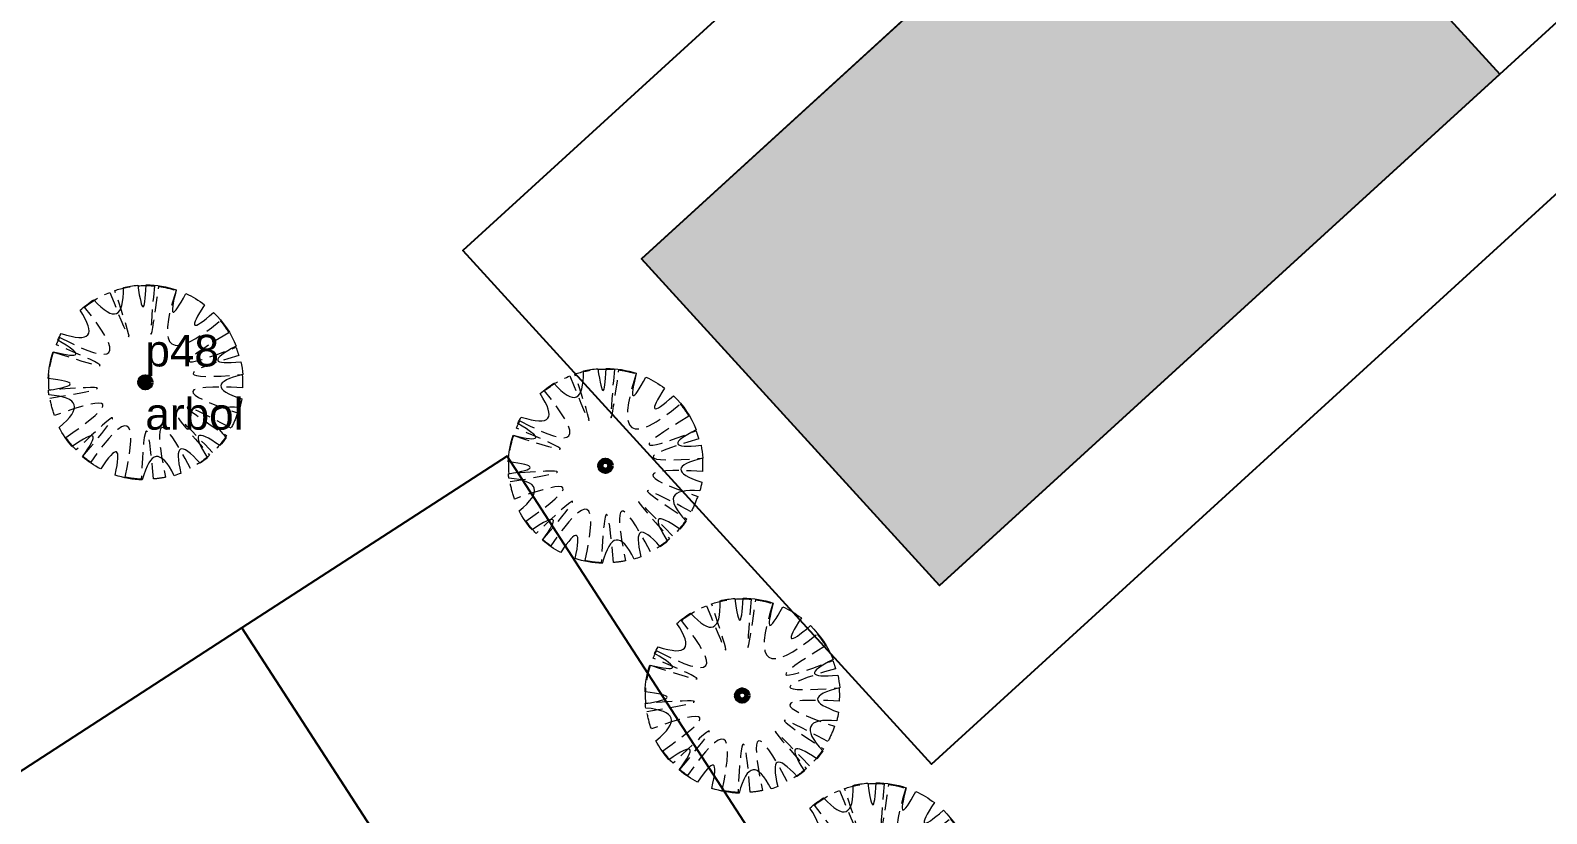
# Model space of a CAD drawing. Header units: metres. Extents: x 859577 to 860336, y 1645916 to 1646650.
# Drawn here: x 859947.53 to 859971.52, y 1646016.46 to 1646028.86 of the extents above; entities that cross this region are included whole.
import ezdxf

# ---------------------------------------------------------------- set-up
doc = ezdxf.new("R2010")
doc.units = ezdxf.units.M
doc.linetypes.add('DASHED', pattern=[0.75, 0.5, -0.25])
doc.layers.add('AA_HATCH TEXTURES', color=7, linetype='Continuous')
for name, color, linetype, lineweight in [('arbol', 174, 'Continuous', 100), ('HATCH', 253, 'Continuous', 0), ('VIEW THIC 0.0', 7, 'Continuous', 0)]:
    doc.layers.add(name, color=color, linetype=linetype, lineweight=lineweight)
doc.styles.get("Standard").update_dxf_attribs({"font": 'arial.ttf'})

# ---------------------------------------------------------------- blocks, each defined once
blk = doc.blocks.new('06092026_CAMPO')
at = {"layer": 'arbol'}
blk.add_point((859949.349, 1646023.287, 38.667), dxfattribs=at)
for s, p in [('p48', (859949.349, 1646023.537)), ('arbol', (859949.349, 1646022.537))]:
    blk.add_text(s, height=0.5, dxfattribs=at).set_placement(p)
blk = doc.blocks.new('*U21')
at = {"layer": 'HATCH', "lineweight": 70, "ltscale": 2}
for radius in [0.0888, 0.0722]:
    blk.add_circle((99.281, -0.505), radius, dxfattribs=at)
at = {"layer": 'VIEW THIC 0.0', "ltscale": 0.5}
for points in [[(98.464, 0.8), (98.786, 0.446), (98.942, 0.512), (98.933, 0.996)], [(98.933, 0.996), (99.007, 1.013), (99.084, 1.025), (99.162, 1.031)], [(99.162, 1.031), (99.227, 0.57), (99.271, 0.572), (99.295, 1.036)], [(99.162, 1.031), (99.162, 1.031), (99.162, 1.031), (99.162, 1.031)], [(99.295, 1.036), (99.46, 1.036), (99.62, 1.008), (99.77, 0.958)], [(98.248, 0.636), (98.315, 0.696), (98.387, 0.751), (98.464, 0.8)], [(99.77, 0.958), (99.652, 0.508), (99.703, 0.488), (99.922, 0.899)], [(99.922, 0.899), (100.027, 0.851), (100.126, 0.792), (100.217, 0.723)], [(100.217, 0.723), (99.962, 0.333), (100.009, 0.292), (100.359, 0.601)], [(97.95, 0.266), (98.41, 0.117), (98.51, 0.24), (98.248, 0.636)], [(100.359, 0.601), (100.514, 0.452), (100.637, 0.27), (100.719, 0.065)], [(97.895, 0.163), (97.912, 0.198), (97.93, 0.232), (97.95, 0.266)], [(97.82, -0.022), (98.273, -0.134), (98.298, -0.073), (97.895, 0.163)], [(100.719, 0.065), (100.302, -0.146), (100.327, -0.228), (100.794, -0.181)], [(97.743, -0.445), (97.749, -0.299), (97.775, -0.157), (97.82, -0.022)], [(100.794, -0.181), (100.808, -0.247), (100.818, -0.314), (100.824, -0.384)], [(97.747, -0.631), (98.208, -0.56), (98.206, -0.498), (97.743, -0.445)], [(100.824, -0.384), (100.363, -0.492), (100.357, -0.62), (100.807, -0.766)], [(100.824, -0.384), (100.824, -0.384), (100.824, -0.384), (100.824, -0.384)], [(97.754, -0.703), (97.751, -0.679), (97.749, -0.655), (97.747, -0.631)], [(97.747, -0.631), (97.747, -0.631), (97.747, -0.631), (97.747, -0.631)], [(97.916, -1.219), (98.29, -0.914), (98.236, -0.742), (97.754, -0.703)], [(100.777, -0.903), (100.301, -0.864), (100.227, -1.024), (100.557, -1.381)], [(100.807, -0.766), (100.799, -0.813), (100.789, -0.858), (100.777, -0.903)], [(98.121, -1.52), (98.042, -1.429), (97.973, -1.328), (97.916, -1.219)], [(98.285, -1.682), (98.561, -1.306), (98.506, -1.252), (98.121, -1.52)], [(100.46, -1.507), (100.076, -1.24), (100.011, -1.304), (100.265, -1.7)], [(100.557, -1.381), (100.527, -1.425), (100.495, -1.467), (100.46, -1.507)], [(98.801, -1.973), (98.907, -1.518), (98.832, -1.486), (98.574, -1.877)], [(99.738, -1.983), (99.526, -1.557), (99.357, -1.579), (99.232, -2.05)], [(100.149, -1.786), (99.834, -1.435), (99.732, -1.488), (99.844, -1.946)], [(98.574, -1.877), (98.47, -1.823), (98.374, -1.757), (98.285, -1.682)], [(100.265, -1.7), (100.228, -1.73), (100.189, -1.759), (100.149, -1.786)], [(99.232, -2.05), (99.082, -2.045), (98.938, -2.018), (98.801, -1.973)], [(99.844, -1.946), (99.809, -1.96), (99.774, -1.972), (99.738, -1.983)]]:
    blk.add_open_spline(points, degree=3, dxfattribs=at)
at = {"layer": 'VIEW THIC 0.0', "linetype": 'DASHED', "ltscale": 0.5}
for points in [[(98.797, 0.947), (98.913, 0.985), (99.036, 1.011), (99.163, 1.021)], [(99.163, 1.021), (99.251, 1.028), (99.338, 1.028), (99.423, 1.02)], [(99.423, 1.02), (99.331, 0.002), (99.355, -0.001), (99.495, 1.012)], [(99.495, 1.012), (99.589, 0.999), (99.679, 0.978), (99.767, 0.949)], [(98.318, 0.682), (98.438, 0.78), (98.572, 0.859), (98.718, 0.917)], [(98.718, 0.917), (99.096, -0.032), (99.123, -0.023), (98.797, 0.947)], [(99.767, 0.949), (99.446, -0.022), (99.679, -0.181), (100.466, 0.47)], [(97.928, 0.205), (98.833, -0.27), (98.963, -0.111), (98.318, 0.682)], [(100.601, 0.28), (99.724, -0.245), (99.762, -0.322), (100.715, 0.048)], [(100.466, 0.47), (100.516, 0.41), (100.561, 0.347), (100.601, 0.28)], [(97.83, -0.026), (98.8, -0.347), (98.814, -0.308), (97.873, 0.089)], [(97.873, 0.089), (97.889, 0.129), (97.908, 0.167), (97.928, 0.205)], [(100.715, 0.048), (100.731, 0.006), (100.746, -0.037), (100.758, -0.081)], [(97.757, -0.63), (97.74, -0.419), (97.767, -0.215), (97.83, -0.026)], [(100.758, -0.081), (99.776, -0.365), (99.795, -0.466), (100.814, -0.384)], [(100.814, -0.384), (100.819, -0.455), (100.82, -0.524), (100.816, -0.593)], [(97.772, -0.756), (98.781, -0.59), (98.776, -0.548), (97.757, -0.63)], [(100.816, -0.593), (99.796, -0.536), (99.771, -0.668), (100.741, -0.989)], [(97.844, -1.031), (97.812, -0.943), (97.788, -0.851), (97.772, -0.756)], [(98.024, -1.379), (98.865, -0.798), (98.805, -0.682), (97.844, -1.031)], [(100.636, -1.232), (99.736, -0.749), (99.712, -0.788), (100.567, -1.349)], [(98.292, -1.674), (98.954, -0.896), (98.919, -0.864), (98.187, -1.576)], [(98.963, -2.006), (99.178, -1.007), (98.996, -0.928), (98.417, -1.77)], [(100.344, -1.616), (99.638, -0.877), (99.623, -0.891), (100.297, -1.659)], [(100.741, -0.989), (100.713, -1.073), (100.678, -1.155), (100.636, -1.232)], [(98.187, -1.576), (98.128, -1.515), (98.073, -1.449), (98.024, -1.379)], [(99.408, -2.035), (99.326, -1.017), (99.262, -1.018), (99.216, -2.039)], [(99.993, -1.867), (99.521, -0.961), (99.39, -1.007), (99.6, -2.008)], [(100.567, -1.349), (100.503, -1.446), (100.428, -1.535), (100.344, -1.616)], [(98.417, -1.77), (98.374, -1.74), (98.332, -1.708), (98.292, -1.674)], [(100.297, -1.659), (100.205, -1.74), (100.103, -1.81), (99.993, -1.867)], [(99.216, -2.039), (99.13, -2.035), (99.046, -2.024), (98.963, -2.006)], [(99.6, -2.008), (99.538, -2.021), (99.474, -2.03), (99.408, -2.035)], [(99.408, -2.035), (99.408, -2.035), (99.408, -2.035), (99.408, -2.035)]]:
    blk.add_open_spline(points, degree=3, dxfattribs=at)

msp = doc.modelspace()

# ---------------------------------------------------------------- hatches: boundary and pattern name
at = {"layer": 'AA_HATCH TEXTURES', "transparency": 33554508}
h = msp.add_hatch(color=5, dxfattribs=at)
h.dxf.hatch_style = 1
h.paths.add_polyline_path([(859961.91734, 1646020.07163), (859957.19779, 1646025.24132), (859966.06012, 1646033.33199), (859970.77968, 1646028.1623)])
h.paths.add_polyline_path([(859970.63549, 1646032.76981), (859975.80519, 1646037.48937), (859973.44541, 1646040.07422), (859968.27571, 1646035.35466)])

# ---------------------------------------------------------------- linework, layer by layer
at = {"elevation": 39.27637}
for points in [[(859980.99047, 1646034.77591), (859973.57402, 1646042.89972), (859966.92726, 1646036.83172), (859954.37228, 1646025.36993), (859961.78873, 1646017.24612), (859972.12813, 1646026.68524)], [(859961.91734, 1646020.07163), (859957.19779, 1646025.24132), (859966.06012, 1646033.33199), (859970.77968, 1646028.1623)]]:
    msp.add_lwpolyline(points, close=True, dxfattribs=at)
at = {"color": 251, "true_color": 0x636466, "elevation": 39.27637}
msp.add_lwpolyline([(859978.16496, 1646034.90452), (859973.44541, 1646040.07422), (859968.27571, 1646035.35466), (859957.19779, 1646025.24132), (859961.91734, 1646020.07163), (859970.77968, 1646028.1623), (859978.16496, 1646034.90452)], dxfattribs=at)
for points in [[(859968.66424, 1646001.13494), (859955.07228, 1646022.11728), (859950.87581, 1646019.39889), (859964.46777, 1645998.41655)], [(859964.46777, 1645998.41655), (859950.87581, 1646019.39889), (859945.84005, 1646016.13681), (859959.43201, 1645995.15448)]]:
    msp.add_lwpolyline(points, close=True)

# ---------------------------------------------------------------- block references
msp.add_blockref('06092026_CAMPO', (0, 0))
at = {"layer": 'HATCH', "color": 254, "ltscale": 0.2, "true_color": 0xe1cfb7}
for p in [(859850.06871, 1646023.79134, 38.66712), (859857.34748, 1646022.47025, 38.92939), (859859.51209, 1646018.83465, 38.92939), (859861.61681, 1646015.91292, 38.92939)]:
    msp.add_blockref('*U21', p, dxfattribs=at)

doc.saveas('drawing.dxf')
